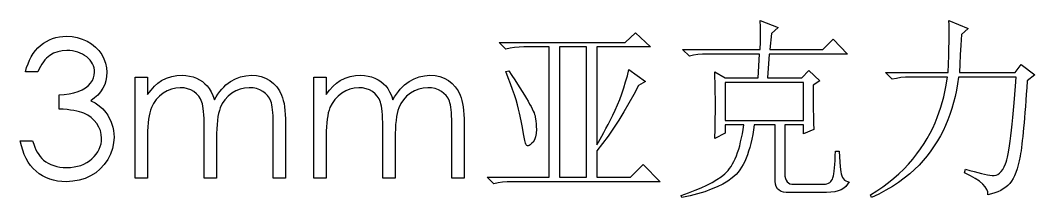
# Model space of a CAD drawing. Extents: x -270 to 328, y -806 to 376.
# Drawn here: x -261.1 to -120.9, y 123.1 to 147.5 of the extents above; entities that cross this region are included whole.
import ezdxf

# ---------------------------------------------------------------- set-up
doc = ezdxf.new("R2010")
doc.units = 0
doc.layers.get('0').update_dxf_attribs({"linetype": 'CONTINUOUS'})

msp = doc.modelspace()

# ---------------------------------------------------------------- linework, layer by layer
at = {"color": 7, "linetype": 'Continuous'}
for p, q in [((-158.83, 146.54), (-158.87, 147.47)), ((-158.87, 147.47), (-156.39, 146.47)), ((-132.78, 146.87), (-132.8, 147.47)), ((-132.8, 147.47), (-130.12, 146.34)), ((-177.52, 144.43), (-176.07, 145.76)), ((-176.07, 145.76), (-174.01, 143.81)), ((-158.81, 145.57), (-158.83, 146.54)), ((-156.39, 146.47), (-157.32, 145.66)), ((-132.77, 146.18), (-132.78, 146.87)), ((-132.76, 145.4), (-132.77, 146.18)), ((-130.12, 146.34), (-131.05, 145.52)), ((-257.88, 144.31), (-257.47, 144.56)), ((-257.47, 144.56), (-257.05, 144.78)), ((-257.05, 144.78), (-256.61, 144.96)), ((-256.61, 144.96), (-256.15, 145.1)), ((-256.15, 145.1), (-255.67, 145.2)), ((-255.67, 145.2), (-255.18, 145.26)), ((-255.18, 145.26), (-254.67, 145.28)), ((-254.67, 145.28), (-253.92, 145.23)), ((-253.92, 145.23), (-253.2, 145.1)), ((-253.2, 145.1), (-252.51, 144.89)), ((-252.51, 144.89), (-251.85, 144.59)), ((-251.85, 144.59), (-251.23, 144.22)), ((-194.93, 144.43), (-177.52, 144.43)), ((-194, 143.5), (-194.93, 144.43)), ((-158.87, 143.45), (-158.83, 144.53)), ((-158.83, 144.53), (-158.81, 145.57)), ((-157.32, 145.66), (-157.53, 143.45)), ((-150.21, 143.45), (-148.77, 144.89)), ((-148.77, 144.89), (-146.81, 142.83)), ((-132.79, 143.6), (-132.77, 144.54)), ((-132.77, 144.54), (-132.76, 145.4)), ((-131.05, 145.52), (-131.14, 144.07)), ((-259.28, 142.91), (-258.97, 143.31)), ((-258.97, 143.31), (-258.64, 143.68)), ((-258.64, 143.68), (-258.27, 144.01)), ((-258.27, 144.01), (-257.88, 144.31)), ((-256.46, 142.95), (-256.97, 142.65)), ((-255.9, 143.15), (-256.46, 142.95)), ((-255.29, 143.28), (-255.9, 143.15)), ((-254.64, 143.32), (-255.29, 143.28)), ((-254.24, 143.31), (-254.64, 143.32)), ((-253.85, 143.26), (-254.24, 143.31)), ((-253.48, 143.2), (-253.85, 143.26)), ((-253.13, 143.1), (-253.48, 143.2)), ((-252.79, 142.97), (-253.13, 143.1)), ((-252.47, 142.82), (-252.79, 142.97)), ((-251.23, 144.22), (-250.69, 143.79)), ((-250.69, 143.79), (-250.22, 143.3)), ((-250.22, 143.3), (-249.82, 142.75)), ((-193.42, 143.63), (-194, 143.5)), ((-192.81, 143.73), (-193.42, 143.63)), ((-192.18, 143.79), (-192.81, 143.73)), ((-191.53, 143.81), (-192.18, 143.79)), ((-188.02, 143.81), (-191.53, 143.81)), ((-188.02, 125.87), (-188.02, 143.81)), ((-186.58, 143.81), (-186.58, 125.87)), ((-182.87, 143.81), (-186.58, 143.81)), ((-182.87, 125.87), (-182.87, 143.81)), ((-174.01, 143.81), (-181.43, 143.81)), ((-181.43, 143.81), (-181.43, 130.33)), ((-168.65, 142.52), (-169.58, 143.45)), ((-169.58, 143.45), (-158.87, 143.45)), ((-157.53, 143.45), (-150.21, 143.45)), ((-132.82, 142.58), (-132.79, 143.6)), ((-131.14, 144.07), (-131.23, 142.72)), ((-260, 141.5), (-259.79, 142)), ((-259.79, 142), (-259.55, 142.47)), ((-259.55, 142.47), (-259.28, 142.91)), ((-257.87, 141.75), (-258.08, 141.46)), ((-257.66, 142.02), (-257.87, 141.75)), ((-257.44, 142.26), (-257.66, 142.02)), ((-257.21, 142.47), (-257.44, 142.26)), ((-256.97, 142.65), (-257.21, 142.47)), ((-252.18, 142.64), (-252.47, 142.82)), ((-251.9, 142.43), (-252.18, 142.64)), ((-251.64, 142.21), (-251.9, 142.43)), ((-251.42, 141.97), (-251.64, 142.21)), ((-251.23, 141.72), (-251.42, 141.97)), ((-251.08, 141.47), (-251.23, 141.72)), ((-249.82, 142.75), (-249.51, 142.16)), ((-249.51, 142.16), (-249.28, 141.56)), ((-249.28, 141.56), (-249.15, 140.95)), ((-168.07, 142.66), (-168.65, 142.52)), ((-167.47, 142.76), (-168.07, 142.66)), ((-166.84, 142.81), (-167.47, 142.76)), ((-166.18, 142.83), (-166.84, 142.81)), ((-158.97, 142.83), (-166.18, 142.83)), ((-159.17, 139.54), (-158.97, 142.83)), ((-157.63, 142.83), (-157.84, 139.54)), ((-146.81, 142.83), (-157.63, 142.83)), ((-132.86, 141.47), (-132.82, 142.58)), ((-131.23, 142.72), (-131.3, 141.45)), ((-260.34, 140.39), (-260.19, 140.96)), ((-258.63, 140.39), (-260.34, 140.39)), ((-260.19, 140.96), (-260, 141.5)), ((-258.45, 140.78), (-258.63, 140.39)), ((-258.27, 141.13), (-258.45, 140.78)), ((-258.08, 141.46), (-258.27, 141.13)), ((-250.96, 141.2), (-251.08, 141.47)), ((-250.88, 140.92), (-250.96, 141.2)), ((-250.83, 140.63), (-250.88, 140.92)), ((-250.85, 139.93), (-250.81, 140.33)), ((-250.81, 140.33), (-250.83, 140.63)), ((-249.15, 140.95), (-249.1, 140.33)), ((-249.1, 140.33), (-249.14, 139.72)), ((-194, 140.41), (-193.59, 140.51)), ((-193.66, 139.54), (-194, 140.41)), ((-193.59, 140.51), (-193.17, 139.88)), ((-177.21, 139.83), (-177, 140.7)), ((-177, 140.7), (-174.73, 139.04)), ((-165.07, 138.18), (-165.15, 140.37)), ((-165.15, 140.37), (-163.71, 139.54)), ((-153.1, 139.54), (-152.17, 140.57)), ((-152.17, 140.57), (-150.62, 139.15)), ((-140.63, 139.35), (-141.56, 140.28)), ((-141.56, 140.28), (-132.9, 140.28)), ((-132.9, 140.28), (-132.86, 141.47)), ((-131.3, 141.45), (-131.36, 140.28)), ((-131.36, 140.28), (-123.63, 140.28)), ((-123.63, 140.28), (-122.8, 141.41)), ((-122.8, 141.41), (-120.95, 139.97)), ((-251.66, 138.48), (-251.35, 138.81)), ((-251.35, 138.81), (-251.11, 139.17)), ((-251.11, 139.17), (-250.94, 139.54)), ((-250.94, 139.54), (-250.85, 139.93)), ((-249.24, 139.15), (-249.41, 138.62)), ((-249.14, 139.72), (-249.24, 139.15)), ((-245.19, 139.66), (-243.48, 139.66)), ((-245.19, 125.74), (-245.19, 139.66)), ((-243.48, 139.66), (-243.48, 137.24)), ((-242.53, 138.4), (-242.05, 138.84)), ((-242.05, 138.84), (-241.55, 139.2)), ((-241.55, 139.2), (-240.86, 139.51)), ((-240.86, 139.51), (-240.15, 139.73)), ((-240.15, 139.73), (-239.43, 139.86)), ((-239.43, 139.86), (-238.68, 139.9)), ((-238.68, 139.9), (-238.18, 139.88)), ((-238.18, 139.88), (-237.69, 139.8)), ((-237.69, 139.8), (-237.21, 139.68)), ((-237.21, 139.68), (-236.75, 139.5)), ((-236.75, 139.5), (-236.31, 139.28)), ((-236.31, 139.28), (-235.92, 139.04)), ((-235.92, 139.04), (-235.57, 138.75)), ((-235.57, 138.75), (-235.26, 138.44)), ((-232.67, 138.57), (-232.35, 138.82)), ((-232.35, 138.82), (-232.02, 139.04)), ((-232.02, 139.04), (-231.35, 139.42)), ((-231.35, 139.42), (-230.64, 139.69)), ((-230.64, 139.69), (-229.91, 139.85)), ((-229.91, 139.85), (-229.15, 139.9)), ((-229.15, 139.9), (-228.45, 139.86)), ((-228.45, 139.86), (-227.79, 139.72)), ((-227.79, 139.72), (-227.18, 139.49)), ((-227.18, 139.49), (-226.61, 139.18)), ((-226.61, 139.18), (-226.09, 138.78)), ((-226.09, 138.78), (-225.64, 138.31)), ((-220.53, 139.66), (-218.82, 139.66)), ((-220.53, 125.74), (-220.53, 139.66)), ((-218.82, 139.66), (-218.82, 137.24)), ((-217.86, 138.4), (-217.38, 138.84)), ((-217.38, 138.84), (-216.89, 139.2)), ((-216.89, 139.2), (-216.2, 139.51)), ((-216.2, 139.51), (-215.49, 139.73)), ((-215.49, 139.73), (-214.76, 139.86)), ((-214.76, 139.86), (-214.02, 139.9)), ((-214.02, 139.9), (-213.51, 139.88)), ((-213.51, 139.88), (-213.02, 139.8)), ((-213.02, 139.8), (-212.55, 139.68)), ((-212.55, 139.68), (-212.09, 139.5)), ((-212.09, 139.5), (-211.65, 139.28)), ((-211.65, 139.28), (-211.25, 139.04)), ((-211.25, 139.04), (-210.9, 138.75)), ((-210.9, 138.75), (-210.59, 138.44)), ((-208, 138.57), (-207.69, 138.82)), ((-207.69, 138.82), (-207.36, 139.04)), ((-207.36, 139.04), (-206.68, 139.42)), ((-206.68, 139.42), (-205.97, 139.69)), ((-205.97, 139.69), (-205.24, 139.85)), ((-205.24, 139.85), (-204.48, 139.9)), ((-204.48, 139.9), (-203.78, 139.86)), ((-203.78, 139.86), (-203.13, 139.72)), ((-203.13, 139.72), (-202.51, 139.49)), ((-202.51, 139.49), (-201.94, 139.18)), ((-201.94, 139.18), (-201.42, 138.78)), ((-201.42, 138.78), (-200.98, 138.31)), ((-193.34, 138.72), (-193.66, 139.54)), ((-193.06, 137.94), (-193.34, 138.72)), ((-193.17, 139.88), (-192.76, 139.27)), ((-192.76, 139.27), (-192.39, 138.7)), ((-177.7, 138.17), (-177.45, 138.99)), ((-177.45, 138.99), (-177.21, 139.83)), ((-174.73, 139.04), (-175.66, 138.52)), ((-163.71, 139.54), (-159.17, 139.54)), ((-163.71, 138.93), (-163.71, 133.68)), ((-152.89, 138.93), (-163.71, 138.93)), ((-157.84, 139.54), (-153.1, 139.54)), ((-152.89, 133.68), (-152.89, 138.93)), ((-150.62, 139.15), (-151.55, 138.55)), ((-140.05, 139.48), (-140.63, 139.35)), ((-139.44, 139.58), (-140.05, 139.48)), ((-138.81, 139.64), (-139.44, 139.58)), ((-138.16, 139.66), (-138.81, 139.64)), ((-133, 139.66), (-138.16, 139.66)), ((-133.21, 138.3), (-133, 139.66)), ((-131.6, 138.74), (-131.76, 137.85)), ((-131.46, 139.66), (-131.6, 138.74)), ((-123.52, 139.66), (-131.46, 139.66)), ((-123.62, 138.41), (-123.52, 139.66)), ((-121.98, 139.14), (-122.04, 138.2)), ((-120.95, 139.97), (-121.98, 139.14)), ((-254.99, 137.24), (-254.32, 137.33)), ((-254.32, 137.33), (-253.68, 137.47)), ((-253.68, 137.47), (-253.07, 137.67)), ((-253.07, 137.67), (-252.52, 137.91)), ((-252.52, 137.91), (-252.05, 138.18)), ((-252.05, 138.18), (-251.66, 138.48)), ((-249.97, 137.64), (-250.35, 137.19)), ((-249.66, 138.11), (-249.97, 137.64)), ((-249.41, 138.62), (-249.66, 138.11)), ((-243.48, 137.24), (-243.01, 137.86)), ((-243.01, 137.86), (-242.53, 138.4)), ((-241.34, 137.45), (-241.85, 137.04)), ((-240.78, 137.77), (-241.34, 137.45)), ((-240.2, 138.01), (-240.78, 137.77)), ((-239.6, 138.15), (-240.2, 138.01)), ((-238.98, 138.19), (-239.6, 138.15)), ((-238.45, 138.16), (-238.98, 138.19)), ((-237.97, 138.06), (-238.45, 138.16)), ((-237.51, 137.89), (-237.97, 138.06)), ((-237.1, 137.65), (-237.51, 137.89)), ((-236.73, 137.36), (-237.1, 137.65)), ((-236.42, 137.03), (-236.73, 137.36)), ((-235.26, 138.44), (-234.98, 138.07)), ((-234.98, 138.07), (-234.71, 137.63)), ((-234.71, 137.63), (-234.47, 137.12)), ((-233.78, 137.32), (-233.52, 137.67)), ((-233.52, 137.67), (-233.25, 137.99)), ((-233.25, 137.99), (-232.96, 138.29)), ((-232.96, 138.29), (-232.67, 138.57)), ((-231.86, 137.43), (-232.37, 137.02)), ((-231.3, 137.77), (-231.86, 137.43)), ((-230.7, 138), (-231.3, 137.77)), ((-230.09, 138.15), (-230.7, 138)), ((-229.44, 138.19), (-230.09, 138.15)), ((-228.92, 138.16), (-229.44, 138.19)), ((-228.43, 138.07), (-228.92, 138.16)), ((-227.98, 137.91), (-228.43, 138.07)), ((-227.57, 137.69), (-227.98, 137.91)), ((-227.21, 137.41), (-227.57, 137.69)), ((-226.91, 137.1), (-227.21, 137.41)), ((-225.64, 138.31), (-225.27, 137.77)), ((-225.27, 137.77), (-224.97, 137.16)), ((-218.82, 137.24), (-218.34, 137.86)), ((-218.34, 137.86), (-217.86, 138.4)), ((-216.67, 137.45), (-217.18, 137.04)), ((-216.11, 137.77), (-216.67, 137.45)), ((-215.53, 138.01), (-216.11, 137.77)), ((-214.93, 138.15), (-215.53, 138.01)), ((-214.31, 138.19), (-214.93, 138.15)), ((-213.79, 138.16), (-214.31, 138.19)), ((-213.3, 138.06), (-213.79, 138.16)), ((-212.84, 137.89), (-213.3, 138.06)), ((-212.43, 137.65), (-212.84, 137.89)), ((-212.07, 137.36), (-212.43, 137.65)), ((-211.76, 137.03), (-212.07, 137.36)), ((-210.59, 138.44), (-210.31, 138.07)), ((-210.31, 138.07), (-210.05, 137.63)), ((-210.05, 137.63), (-209.81, 137.12)), ((-209.11, 137.32), (-208.85, 137.67)), ((-208.85, 137.67), (-208.58, 137.99)), ((-208.58, 137.99), (-208.3, 138.29)), ((-208.3, 138.29), (-208, 138.57)), ((-207.19, 137.43), (-207.7, 137.02)), ((-206.63, 137.77), (-207.19, 137.43)), ((-206.04, 138), (-206.63, 137.77)), ((-205.42, 138.15), (-206.04, 138)), ((-204.78, 138.19), (-205.42, 138.15)), ((-204.25, 138.16), (-204.78, 138.19)), ((-203.77, 138.07), (-204.25, 138.16)), ((-203.32, 137.91), (-203.77, 138.07)), ((-202.91, 137.69), (-203.32, 137.91)), ((-202.55, 137.41), (-202.91, 137.69)), ((-202.24, 137.1), (-202.55, 137.41)), ((-200.98, 138.31), (-200.6, 137.77)), ((-200.6, 137.77), (-200.3, 137.16)), ((-192.8, 137.2), (-193.06, 137.94)), ((-192.39, 138.7), (-192.05, 138.16)), ((-192.05, 138.16), (-191.73, 137.65)), ((-191.73, 137.65), (-191.43, 137.17)), ((-178.25, 136.59), (-177.97, 137.37)), ((-177.97, 137.37), (-177.7, 138.17)), ((-175.66, 138.52), (-176.31, 137.27)), ((-165.05, 136.05), (-165.07, 138.18)), ((-151.55, 138.55), (-151.55, 136.35)), ((-133.51, 136.93), (-133.21, 138.3)), ((-131.76, 137.85), (-131.95, 136.98)), ((-123.7, 137.24), (-123.62, 138.41)), ((-122.04, 138.2), (-122.11, 137.29)), ((-255.7, 137.22), (-254.99, 137.24)), ((-255.7, 135.26), (-255.7, 137.22)), ((-250.8, 136.78), (-251.33, 136.41)), ((-251.33, 136.41), (-250.73, 136.1)), ((-250.35, 137.19), (-250.8, 136.78)), ((-250.73, 136.1), (-250.18, 135.72)), ((-242.66, 136.04), (-242.96, 135.45)), ((-242.29, 136.57), (-242.66, 136.04)), ((-241.85, 137.04), (-242.29, 136.57)), ((-236.18, 136.64), (-236.42, 137.03)), ((-235.99, 136.22), (-236.18, 136.64)), ((-235.91, 135.97), (-235.99, 136.22)), ((-235.85, 135.67), (-235.91, 135.97)), ((-234.47, 137.12), (-234.25, 136.54)), ((-234.25, 136.54), (-234.02, 136.94)), ((-234.02, 136.94), (-233.78, 137.32)), ((-233.17, 136), (-233.46, 135.4)), ((-232.8, 136.54), (-233.17, 136)), ((-232.37, 137.02), (-232.8, 136.54)), ((-226.66, 136.74), (-226.91, 137.1)), ((-226.47, 136.34), (-226.66, 136.74)), ((-226.39, 136.11), (-226.47, 136.34)), ((-226.33, 135.84), (-226.39, 136.11)), ((-224.97, 137.16), (-224.84, 136.82)), ((-224.84, 136.82), (-224.74, 136.43)), ((-224.74, 136.43), (-224.64, 136.01)), ((-224.64, 136.01), (-224.57, 135.54)), ((-217.99, 136.04), (-218.29, 135.45)), ((-217.62, 136.57), (-217.99, 136.04)), ((-217.18, 137.04), (-217.62, 136.57)), ((-211.51, 136.64), (-211.76, 137.03)), ((-211.32, 136.22), (-211.51, 136.64)), ((-211.25, 135.97), (-211.32, 136.22)), ((-211.18, 135.67), (-211.25, 135.97)), ((-209.81, 137.12), (-209.59, 136.54)), ((-209.59, 136.54), (-209.36, 136.94)), ((-209.36, 136.94), (-209.11, 137.32)), ((-208.5, 136), (-208.79, 135.4)), ((-208.14, 136.54), (-208.5, 136)), ((-207.7, 137.02), (-208.14, 136.54)), ((-201.99, 136.74), (-202.24, 137.1)), ((-201.8, 136.34), (-201.99, 136.74)), ((-201.72, 136.11), (-201.8, 136.34)), ((-201.66, 135.84), (-201.72, 136.11)), ((-200.3, 137.16), (-200.18, 136.82)), ((-200.18, 136.82), (-200.07, 136.43)), ((-200.07, 136.43), (-199.98, 136.01)), ((-199.98, 136.01), (-199.9, 135.54)), ((-192.58, 136.51), (-192.8, 137.2)), ((-192.39, 135.85), (-192.58, 136.51)), ((-191.43, 137.17), (-191.17, 136.73)), ((-191.17, 136.73), (-190.92, 136.32)), ((-190.92, 136.32), (-190.71, 135.93)), ((-190.71, 135.93), (-190.52, 135.59)), ((-178.56, 135.85), (-178.25, 136.59)), ((-176.99, 136.05), (-177.68, 134.87)), ((-176.31, 137.27), (-176.99, 136.05)), ((-165.06, 134.96), (-165.05, 136.05)), ((-151.55, 136.35), (-151.54, 135.25)), ((-133.9, 135.52), (-133.51, 136.93)), ((-132.17, 136.14), (-132.4, 135.32)), ((-131.95, 136.98), (-132.17, 136.14)), ((-123.88, 135.08), (-123.8, 136.12)), ((-123.8, 136.12), (-123.7, 137.24)), ((-122.17, 136.42), (-122.24, 135.59)), ((-122.11, 137.29), (-122.17, 136.42)), ((-255.13, 135.23), (-255.7, 135.26)), ((-254.61, 135.18), (-255.13, 135.23)), ((-254.12, 135.12), (-254.61, 135.18)), ((-253.68, 135.06), (-254.12, 135.12)), ((-253.26, 134.98), (-253.68, 135.06)), ((-252.89, 134.89), (-253.26, 134.98)), ((-252.56, 134.79), (-252.89, 134.89)), ((-252.27, 134.67), (-252.56, 134.79)), ((-251.74, 134.4), (-252.27, 134.67)), ((-250.18, 135.72), (-249.69, 135.29)), ((-249.69, 135.29), (-249.26, 134.78)), ((-249.26, 134.78), (-248.99, 134.4)), ((-243.19, 134.74), (-243.28, 134.32)), ((-243.08, 135.11), (-243.19, 134.74)), ((-242.96, 135.45), (-243.08, 135.11)), ((-235.79, 135.32), (-235.85, 135.67)), ((-235.75, 134.92), (-235.79, 135.32)), ((-235.71, 134.47), (-235.75, 134.92)), ((-233.68, 134.66), (-233.76, 134.21)), ((-233.57, 135.05), (-233.68, 134.66)), ((-233.46, 135.4), (-233.57, 135.05)), ((-226.27, 135.52), (-226.33, 135.84)), ((-226.22, 135.16), (-226.27, 135.52)), ((-226.19, 134.76), (-226.22, 135.16)), ((-226.16, 134.31), (-226.19, 134.76)), ((-224.57, 135.54), (-224.51, 135.04)), ((-224.51, 135.04), (-224.47, 134.49)), ((-218.52, 134.74), (-218.61, 134.32)), ((-218.41, 135.11), (-218.52, 134.74)), ((-218.29, 135.45), (-218.41, 135.11)), ((-211.13, 135.32), (-211.18, 135.67)), ((-211.08, 134.92), (-211.13, 135.32)), ((-211.05, 134.47), (-211.08, 134.92)), ((-209.01, 134.66), (-209.09, 134.21)), ((-208.91, 135.05), (-209.01, 134.66)), ((-208.79, 135.4), (-208.91, 135.05)), ((-201.6, 135.52), (-201.66, 135.84)), ((-201.56, 135.16), (-201.6, 135.52)), ((-201.52, 134.76), (-201.56, 135.16)), ((-201.5, 134.31), (-201.52, 134.76)), ((-199.9, 135.54), (-199.84, 135.04)), ((-199.84, 135.04), (-199.8, 134.49)), ((-192.23, 135.24), (-192.39, 135.85)), ((-192.1, 134.67), (-192.23, 135.24)), ((-191.88, 133.63), (-192.1, 134.67)), ((-190.52, 135.59), (-190.36, 135.27)), ((-190.36, 135.27), (-190.22, 134.98)), ((-190.22, 134.98), (-190.11, 134.72)), ((-190.11, 134.72), (-190.02, 134.5)), ((-179.22, 134.42), (-178.88, 135.12)), ((-178.88, 135.12), (-178.56, 135.85)), ((-177.68, 134.87), (-178.39, 133.72)), ((-165.07, 133.8), (-165.06, 134.96)), ((-151.54, 135.25), (-151.52, 134.23)), ((-134.4, 134.09), (-133.9, 135.52)), ((-132.67, 134.52), (-132.95, 133.75)), ((-132.4, 135.32), (-132.67, 134.52)), ((-123.98, 134.1), (-123.88, 135.08)), ((-122.3, 134.8), (-122.36, 134.06)), ((-122.24, 135.59), (-122.3, 134.8)), ((-251.27, 134.08), (-251.74, 134.4)), ((-250.85, 133.69), (-251.27, 134.08)), ((-250.49, 133.25), (-250.85, 133.69)), ((-250.2, 132.77), (-250.49, 133.25)), ((-248.99, 134.4), (-248.77, 134)), ((-248.77, 134), (-248.57, 133.6)), ((-248.57, 133.6), (-248.41, 133.18)), ((-248.41, 133.18), (-248.28, 132.75)), ((-243.41, 133.35), (-243.45, 132.81)), ((-243.35, 133.85), (-243.41, 133.35)), ((-243.28, 134.32), (-243.35, 133.85)), ((-235.69, 133.97), (-235.71, 134.47)), ((-235.67, 133.42), (-235.69, 133.97)), ((-235.67, 132.82), (-235.67, 133.42)), ((-233.89, 133.14), (-233.93, 132.53)), ((-233.83, 133.7), (-233.89, 133.14)), ((-233.76, 134.21), (-233.83, 133.7)), ((-226.15, 133.82), (-226.16, 134.31)), ((-226.14, 133.29), (-226.15, 133.82)), ((-226.14, 125.74), (-226.14, 133.29)), ((-224.47, 134.49), (-224.44, 133.9)), ((-224.44, 133.9), (-224.43, 133.28)), ((-224.43, 133.28), (-224.43, 125.74)), ((-218.74, 133.35), (-218.78, 132.81)), ((-218.68, 133.85), (-218.74, 133.35)), ((-218.61, 134.32), (-218.68, 133.85)), ((-211.02, 133.97), (-211.05, 134.47)), ((-211.01, 133.42), (-211.02, 133.97)), ((-211, 132.82), (-211.01, 133.42)), ((-209.22, 133.14), (-209.26, 132.53)), ((-209.17, 133.7), (-209.22, 133.14)), ((-209.09, 134.21), (-209.17, 133.7)), ((-201.48, 133.82), (-201.5, 134.31)), ((-201.48, 133.29), (-201.48, 133.82)), ((-201.48, 125.74), (-201.48, 133.29)), ((-199.8, 134.49), (-199.77, 133.9)), ((-199.77, 133.9), (-199.77, 133.28)), ((-199.77, 133.28), (-199.77, 125.74)), ((-191.7, 132.7), (-191.88, 133.63)), ((-190.02, 134.5), (-189.96, 134.31)), ((-189.96, 134.31), (-189.93, 134.15)), ((-189.93, 134.15), (-189.86, 133.62)), ((-189.86, 133.62), (-189.81, 133.16)), ((-189.81, 133.16), (-189.79, 132.79)), ((-180.18, 132.56), (-179.88, 133.14)), ((-179.88, 133.14), (-179.56, 133.76)), ((-179.56, 133.76), (-179.22, 134.42)), ((-178.39, 133.72), (-179.12, 132.61)), ((-165.11, 132.55), (-165.07, 133.8)), ((-163.71, 133.68), (-152.89, 133.68)), ((-151.52, 134.23), (-151.49, 133.3)), ((-151.49, 133.3), (-151.45, 132.45)), ((-135.02, 132.64), (-134.69, 133.37)), ((-134.69, 133.37), (-134.4, 134.09)), ((-132.95, 133.75), (-133.26, 133)), ((-124.15, 132.34), (-124.07, 133.19)), ((-124.07, 133.19), (-123.98, 134.1)), ((-122.42, 133.35), (-122.48, 132.68)), ((-122.36, 134.06), (-122.42, 133.35)), ((-250, 132.28), (-250.2, 132.77)), ((-249.88, 131.76), (-250, 132.28)), ((-249.83, 131.23), (-249.88, 131.76)), ((-248.28, 132.75), (-248.2, 132.31)), ((-248.2, 132.31), (-248.14, 131.86)), ((-248.14, 131.86), (-248.12, 131.4)), ((-243.45, 132.81), (-243.48, 132.22)), ((-243.48, 132.22), (-243.48, 131.59)), ((-235.67, 125.74), (-235.67, 132.82)), ((-233.95, 131.87), (-233.96, 131.15)), ((-233.93, 132.53), (-233.95, 131.87)), ((-218.81, 132.22), (-218.82, 131.59)), ((-218.78, 132.81), (-218.81, 132.22)), ((-211, 125.74), (-211, 132.82)), ((-209.28, 131.87), (-209.29, 131.15)), ((-209.26, 132.53), (-209.28, 131.87)), ((-191.54, 131.86), (-191.7, 132.7)), ((-191.42, 131.13), (-191.54, 131.86)), ((-189.81, 131.91), (-189.89, 131.42)), ((-189.78, 132.49), (-189.81, 131.91)), ((-189.79, 132.79), (-189.78, 132.49)), ((-180.73, 131.53), (-180.47, 132.03)), ((-180.47, 132.03), (-180.18, 132.56)), ((-179.12, 132.61), (-179.87, 131.54)), ((-165.15, 131.21), (-165.11, 132.55)), ((-163.71, 131.93), (-165.15, 131.21)), ((-161.13, 133.06), (-163.71, 133.06)), ((-163.71, 133.06), (-163.71, 131.93)), ((-161.45, 131.27), (-161.33, 131.84)), ((-161.33, 131.84), (-161.23, 132.44)), ((-161.23, 132.44), (-161.13, 133.06)), ((-159.9, 131.74), (-160.02, 131.12)), ((-159.79, 132.39), (-159.9, 131.74)), ((-159.69, 133.06), (-159.79, 132.39)), ((-156.81, 133.06), (-159.69, 133.06)), ((-156.81, 125.79), (-156.81, 133.06)), ((-152.89, 133.06), (-155.47, 133.06)), ((-155.47, 133.06), (-155.47, 126.4)), ((-152.89, 131.83), (-152.89, 133.06)), ((-151.45, 132.45), (-152.89, 131.83)), ((-135.79, 131.21), (-135.38, 131.93)), ((-135.38, 131.93), (-135.02, 132.64)), ((-133.6, 132.27), (-133.97, 131.56)), ((-133.26, 133), (-133.6, 132.27)), ((-124.25, 131.56), (-124.15, 132.34)), ((-122.54, 132.05), (-122.61, 131.47)), ((-122.48, 132.68), (-122.54, 132.05)), ((-260.92, 130.19), (-261.07, 130.87)), ((-261.07, 130.87), (-259.36, 130.87)), ((-259.36, 130.87), (-259.22, 130.43)), ((-259.22, 130.43), (-259.07, 130.02)), ((-250.02, 130.08), (-249.92, 130.45)), ((-249.92, 130.45), (-249.85, 130.84)), ((-249.85, 130.84), (-249.83, 131.23)), ((-248.18, 130.6), (-248.34, 129.82)), ((-248.12, 131.4), (-248.18, 130.6)), ((-243.48, 131.59), (-243.48, 125.74)), ((-233.96, 131.15), (-233.96, 125.74)), ((-218.82, 131.59), (-218.82, 125.74)), ((-209.29, 131.15), (-209.29, 125.74)), ((-191.39, 130.91), (-191.42, 131.13)), ((-191.35, 130.72), (-191.39, 130.91)), ((-191.3, 130.56), (-191.35, 130.72)), ((-191.25, 130.43), (-191.3, 130.56)), ((-191.18, 130.33), (-191.25, 130.43)), ((-191.1, 130.25), (-191.18, 130.33)), ((-190.64, 130.32), (-190.79, 130.23)), ((-190.46, 130.49), (-190.64, 130.32)), ((-190.24, 130.71), (-190.46, 130.49)), ((-190.04, 131.02), (-190.24, 130.71)), ((-189.89, 131.42), (-190.04, 131.02)), ((-181.43, 130.33), (-181.22, 130.69)), ((-180.64, 130.5), (-181.43, 129.5)), ((-181.22, 130.69), (-180.98, 131.09)), ((-180.98, 131.09), (-180.73, 131.53)), ((-179.87, 131.54), (-180.64, 130.5)), ((-161.7, 130.21), (-161.57, 130.73)), ((-161.57, 130.73), (-161.45, 131.27)), ((-160.15, 130.53), (-160.3, 129.97)), ((-160.02, 131.12), (-160.15, 130.53)), ((-136.71, 129.78), (-136.23, 130.5)), ((-136.23, 130.5), (-135.79, 131.21)), ((-134.38, 130.86), (-134.82, 130.17)), ((-133.97, 131.56), (-134.38, 130.86)), ((-124.43, 130.2), (-124.34, 130.85)), ((-124.34, 130.85), (-124.25, 131.56)), ((-122.72, 130.41), (-122.78, 129.94)), ((-122.66, 130.92), (-122.72, 130.41)), ((-122.61, 131.47), (-122.66, 130.92)), ((-260.74, 129.57), (-260.92, 130.19)), ((-260.52, 128.98), (-260.74, 129.57)), ((-260.27, 128.44), (-260.52, 128.98)), ((-259.07, 130.02), (-258.91, 129.64)), ((-258.91, 129.64), (-258.73, 129.3)), ((-258.73, 129.3), (-258.53, 128.98)), ((-258.53, 128.98), (-258.33, 128.7)), ((-250.85, 128.72), (-250.58, 129.04)), ((-250.58, 129.04), (-250.35, 129.37)), ((-250.35, 129.37), (-250.17, 129.72)), ((-250.17, 129.72), (-250.02, 130.08)), ((-248.61, 129.06), (-248.99, 128.32)), ((-248.34, 129.82), (-248.61, 129.06)), ((-191.01, 130.21), (-191.1, 130.25)), ((-190.91, 130.19), (-191.01, 130.21)), ((-190.79, 130.23), (-190.91, 130.19)), ((-181.43, 129.5), (-181.43, 125.87)), ((-162.15, 128.83), (-161.99, 129.26)), ((-161.99, 129.26), (-161.84, 129.72)), ((-161.84, 129.72), (-161.7, 130.21)), ((-160.63, 128.94), (-160.81, 128.47)), ((-160.46, 129.45), (-160.63, 128.94)), ((-160.3, 129.97), (-160.46, 129.45)), ((-148.49, 128.79), (-148.46, 129.45)), ((-148.46, 129.45), (-147.94, 129.45)), ((-147.94, 129.45), (-147.93, 128.69)), ((-137.8, 128.36), (-137.24, 129.07)), ((-137.24, 129.07), (-136.71, 129.78)), ((-135.29, 129.49), (-135.8, 128.83)), ((-134.82, 130.17), (-135.29, 129.49)), ((-124.7, 128.65), (-124.6, 129.1)), ((-124.6, 129.1), (-124.52, 129.61)), ((-124.52, 129.61), (-124.43, 130.2)), ((-122.9, 129.12), (-122.96, 128.77)), ((-122.84, 129.51), (-122.9, 129.12)), ((-122.78, 129.94), (-122.84, 129.51)), ((-259.98, 127.94), (-260.27, 128.44)), ((-259.65, 127.47), (-259.98, 127.94)), ((-258.33, 128.7), (-258.1, 128.45)), ((-258.1, 128.45), (-257.87, 128.23)), ((-257.87, 128.23), (-257.54, 127.99)), ((-257.54, 127.99), (-257.2, 127.78)), ((-257.2, 127.78), (-256.83, 127.6)), ((-256.83, 127.6), (-256.45, 127.46)), ((-252.71, 127.5), (-252.28, 127.67)), ((-252.28, 127.67), (-251.88, 127.88)), ((-251.88, 127.88), (-251.51, 128.13)), ((-251.51, 128.13), (-251.17, 128.41)), ((-251.17, 128.41), (-250.85, 128.72)), ((-249.47, 127.63), (-250.02, 127.02)), ((-248.99, 128.32), (-249.47, 127.63)), ((-176.79, 125.87), (-175.04, 127.62)), ((-175.04, 127.62), (-172.67, 125.25)), ((-162.88, 127.36), (-162.69, 127.69)), ((-162.69, 127.69), (-162.5, 128.04)), ((-162.5, 128.04), (-162.32, 128.42)), ((-162.32, 128.42), (-162.15, 128.83)), ((-161.22, 127.62), (-161.44, 127.24)), ((-161.01, 128.03), (-161.22, 127.62)), ((-160.81, 128.47), (-161.01, 128.03)), ((-148.6, 127.15), (-148.56, 127.63)), ((-148.56, 127.63), (-148.52, 128.18)), ((-148.52, 128.18), (-148.49, 128.79)), ((-147.93, 128.69), (-147.89, 127.97)), ((-147.89, 127.97), (-147.83, 127.28)), ((-139.03, 126.99), (-138.4, 127.66)), ((-138.4, 127.66), (-137.8, 128.36)), ((-136.92, 127.54), (-137.54, 126.92)), ((-136.34, 128.18), (-136.92, 127.54)), ((-135.8, 128.83), (-136.34, 128.18)), ((-125.15, 127.28), (-124.97, 127.69)), ((-124.97, 127.69), (-124.88, 127.94)), ((-124.88, 127.94), (-124.79, 128.26)), ((-124.79, 128.26), (-124.7, 128.65)), ((-123.22, 127.55), (-123.38, 127.01)), ((-123.08, 128.14), (-123.22, 127.55)), ((-122.96, 128.77), (-123.08, 128.14)), ((-259.29, 127.05), (-259.65, 127.47)), ((-258.89, 126.68), (-259.29, 127.05)), ((-258.45, 126.34), (-258.89, 126.68)), ((-258, 126.05), (-258.45, 126.34)), ((-256.45, 127.46), (-256.04, 127.35)), ((-256.04, 127.35), (-255.61, 127.27)), ((-255.61, 127.27), (-255.16, 127.22)), ((-255.16, 127.22), (-254.68, 127.2)), ((-254.68, 127.2), (-254.15, 127.22)), ((-254.15, 127.22), (-253.64, 127.28)), ((-253.64, 127.28), (-253.16, 127.37)), ((-253.16, 127.37), (-252.71, 127.5)), ((-250.65, 126.49), (-251.36, 126.05)), ((-250.02, 127.02), (-250.65, 126.49)), ((-164.27, 125.94), (-163.76, 126.34)), ((-163.76, 126.34), (-163.53, 126.55)), ((-163.53, 126.55), (-163.3, 126.79)), ((-163.3, 126.79), (-163.09, 127.07)), ((-163.09, 127.07), (-162.88, 127.36)), ((-162.18, 126.26), (-162.45, 126)), ((-161.92, 126.56), (-162.18, 126.26)), ((-161.67, 126.88), (-161.92, 126.56)), ((-161.44, 127.24), (-161.67, 126.88)), ((-155.47, 126.4), (-155.45, 126.03)), ((-148.76, 126.04), (-148.7, 126.35)), ((-148.7, 126.35), (-148.65, 126.72)), ((-148.65, 126.72), (-148.6, 127.15)), ((-147.83, 127.28), (-147.74, 126.61)), ((-147.74, 126.61), (-147.68, 126.31)), ((-147.68, 126.31), (-147.59, 126.05)), ((-140.41, 125.72), (-139.7, 126.34)), ((-139.7, 126.34), (-139.03, 126.99)), ((-138.22, 126.31), (-138.96, 125.72)), ((-137.54, 126.92), (-138.22, 126.31)), ((-130.63, 126.45), (-130.53, 126.97)), ((-129.84, 126.07), (-130.63, 126.45)), ((-130.53, 126.97), (-129.91, 126.8)), ((-129.91, 126.8), (-129.33, 126.65)), ((-129.33, 126.65), (-128.8, 126.51)), ((-128.8, 126.51), (-128.31, 126.39)), ((-128.31, 126.39), (-127.88, 126.29)), ((-127.88, 126.29), (-127.48, 126.21)), ((-127.48, 126.21), (-127.13, 126.14)), ((-127.13, 126.14), (-126.82, 126.09)), ((-126.54, 126.08), (-126.28, 126.13)), ((-126.28, 126.13), (-126.03, 126.24)), ((-126.03, 126.24), (-125.79, 126.42)), ((-125.79, 126.42), (-125.57, 126.65)), ((-125.57, 126.65), (-125.35, 126.94)), ((-125.35, 126.94), (-125.15, 127.28)), ((-123.55, 126.52), (-123.74, 126.07)), ((-123.38, 127.01), (-123.55, 126.52)), ((-257.52, 125.81), (-258, 126.05)), ((-257.01, 125.61), (-257.52, 125.81)), ((-256.47, 125.45), (-257.01, 125.61)), ((-255.91, 125.34), (-256.47, 125.45)), ((-255.33, 125.27), (-255.91, 125.34)), ((-254.72, 125.25), (-255.33, 125.27)), ((-253.81, 125.3), (-254.72, 125.25)), ((-252.95, 125.45), (-253.81, 125.3)), ((-252.13, 125.7), (-252.95, 125.45)), ((-251.36, 126.05), (-252.13, 125.7)), ((-243.48, 125.74), (-245.19, 125.74)), ((-233.96, 125.74), (-235.67, 125.74)), ((-224.43, 125.74), (-226.14, 125.74)), ((-218.82, 125.74), (-220.53, 125.74)), ((-209.29, 125.74), (-211, 125.74)), ((-199.77, 125.74), (-201.48, 125.74)), ((-195.65, 124.94), (-196.58, 125.87)), ((-196.58, 125.87), (-188.02, 125.87)), ((-195.07, 125.07), (-195.65, 124.94)), ((-194.46, 125.17), (-195.07, 125.07)), ((-193.83, 125.23), (-194.46, 125.17)), ((-193.18, 125.25), (-193.83, 125.23)), ((-172.67, 125.25), (-193.18, 125.25)), ((-186.58, 125.87), (-182.87, 125.87)), ((-181.43, 125.87), (-176.79, 125.87)), ((-167.01, 124.42), (-166.22, 124.78)), ((-166.22, 124.78), (-165.5, 125.16)), ((-165.5, 125.16), (-164.85, 125.54)), ((-164.85, 125.54), (-164.27, 125.94)), ((-164.03, 124.93), (-164.8, 124.55)), ((-163.35, 125.33), (-164.03, 124.93)), ((-162.73, 125.76), (-163.35, 125.33)), ((-162.45, 126), (-162.73, 125.76)), ((-156.81, 125.32), (-156.81, 125.79)), ((-156.75, 124.91), (-156.81, 125.32)), ((-156.64, 124.57), (-156.75, 124.91)), ((-155.45, 126.03), (-155.39, 125.71)), ((-155.39, 125.71), (-155.29, 125.45)), ((-155.29, 125.45), (-155.16, 125.24)), ((-155.16, 125.24), (-154.98, 125.08)), ((-154.98, 125.08), (-154.77, 124.97)), ((-154.77, 124.97), (-154.52, 124.92)), ((-154.52, 124.92), (-154.23, 124.92)), ((-154.23, 124.92), (-150.11, 124.92)), ((-150.11, 124.92), (-149.86, 124.93)), ((-149.86, 124.93), (-149.64, 124.97)), ((-149.64, 124.97), (-149.44, 125.04)), ((-149.44, 125.04), (-149.27, 125.13)), ((-149.27, 125.13), (-149.12, 125.26)), ((-149.12, 125.26), (-149, 125.41)), ((-149, 125.41), (-148.9, 125.58)), ((-148.9, 125.58), (-148.82, 125.79)), ((-148.82, 125.79), (-148.76, 126.04)), ((-147.59, 126.05), (-147.48, 125.82)), ((-147.48, 125.82), (-147.35, 125.63)), ((-147.35, 125.63), (-147.2, 125.47)), ((-147.2, 125.47), (-147.02, 125.35)), ((-146.79, 124.89), (-147.03, 124.6)), ((-147.02, 125.35), (-146.83, 125.27)), ((-146.83, 125.27), (-146.6, 125.23)), ((-146.6, 125.23), (-146.79, 124.89)), ((-141.94, 124.54), (-141.16, 125.12)), ((-141.16, 125.12), (-140.41, 125.72)), ((-139.75, 125.15), (-140.61, 124.6)), ((-138.96, 125.72), (-139.75, 125.15)), ((-129.16, 125.69), (-129.84, 126.07)), ((-128.59, 125.31), (-129.16, 125.69)), ((-128.13, 124.93), (-128.59, 125.31)), ((-127.79, 124.56), (-128.13, 124.93)), ((-126.82, 126.09), (-126.54, 126.08)), ((-124.66, 124.74), (-124.96, 124.49)), ((-124.4, 125.01), (-124.66, 124.74)), ((-124.17, 125.32), (-124.4, 125.01)), ((-123.94, 125.67), (-124.17, 125.32)), ((-123.74, 126.07), (-123.94, 125.67)), ((-169.79, 123.36), (-168.79, 123.71)), ((-169.68, 123.05), (-169.79, 123.36)), ((-168.79, 123.71), (-167.86, 124.06)), ((-167.51, 123.57), (-168.56, 123.3)), ((-167.86, 124.06), (-167.01, 124.42)), ((-166.53, 123.87), (-167.51, 123.57)), ((-165.63, 124.2), (-166.53, 123.87)), ((-164.8, 124.55), (-165.63, 124.2)), ((-156.47, 124.28), (-156.64, 124.57)), ((-156.25, 124.07), (-156.47, 124.28)), ((-155.97, 123.91), (-156.25, 124.07)), ((-155.65, 123.81), (-155.97, 123.91)), ((-155.26, 123.78), (-155.65, 123.81)), ((-149.7, 123.78), (-155.26, 123.78)), ((-149.11, 123.81), (-149.7, 123.78)), ((-148.57, 123.87), (-149.11, 123.81)), ((-148.1, 123.99), (-148.57, 123.87)), ((-147.68, 124.15), (-148.1, 123.99)), ((-147.33, 124.35), (-147.68, 124.15)), ((-147.03, 124.6), (-147.33, 124.35)), ((-143.62, 123.46), (-142.76, 123.99)), ((-143.51, 123.05), (-143.62, 123.46)), ((-142.49, 123.55), (-143.51, 123.05)), ((-142.76, 123.99), (-141.94, 124.54)), ((-141.52, 124.07), (-142.49, 123.55)), ((-140.61, 124.6), (-141.52, 124.07)), ((-127.56, 124.19), (-127.79, 124.56)), ((-127.44, 123.83), (-127.56, 124.19)), ((-127.44, 123.46), (-127.44, 123.83)), ((-126.94, 123.58), (-127.44, 123.46)), ((-126.48, 123.71), (-126.94, 123.58)), ((-126.05, 123.87), (-126.48, 123.71)), ((-125.65, 124.05), (-126.05, 123.87)), ((-125.29, 124.26), (-125.65, 124.05)), ((-124.96, 124.49), (-125.29, 124.26)), ((-168.56, 123.3), (-169.68, 123.05))]:
    msp.add_line(p, q, dxfattribs=at)

doc.saveas('drawing.dxf')
